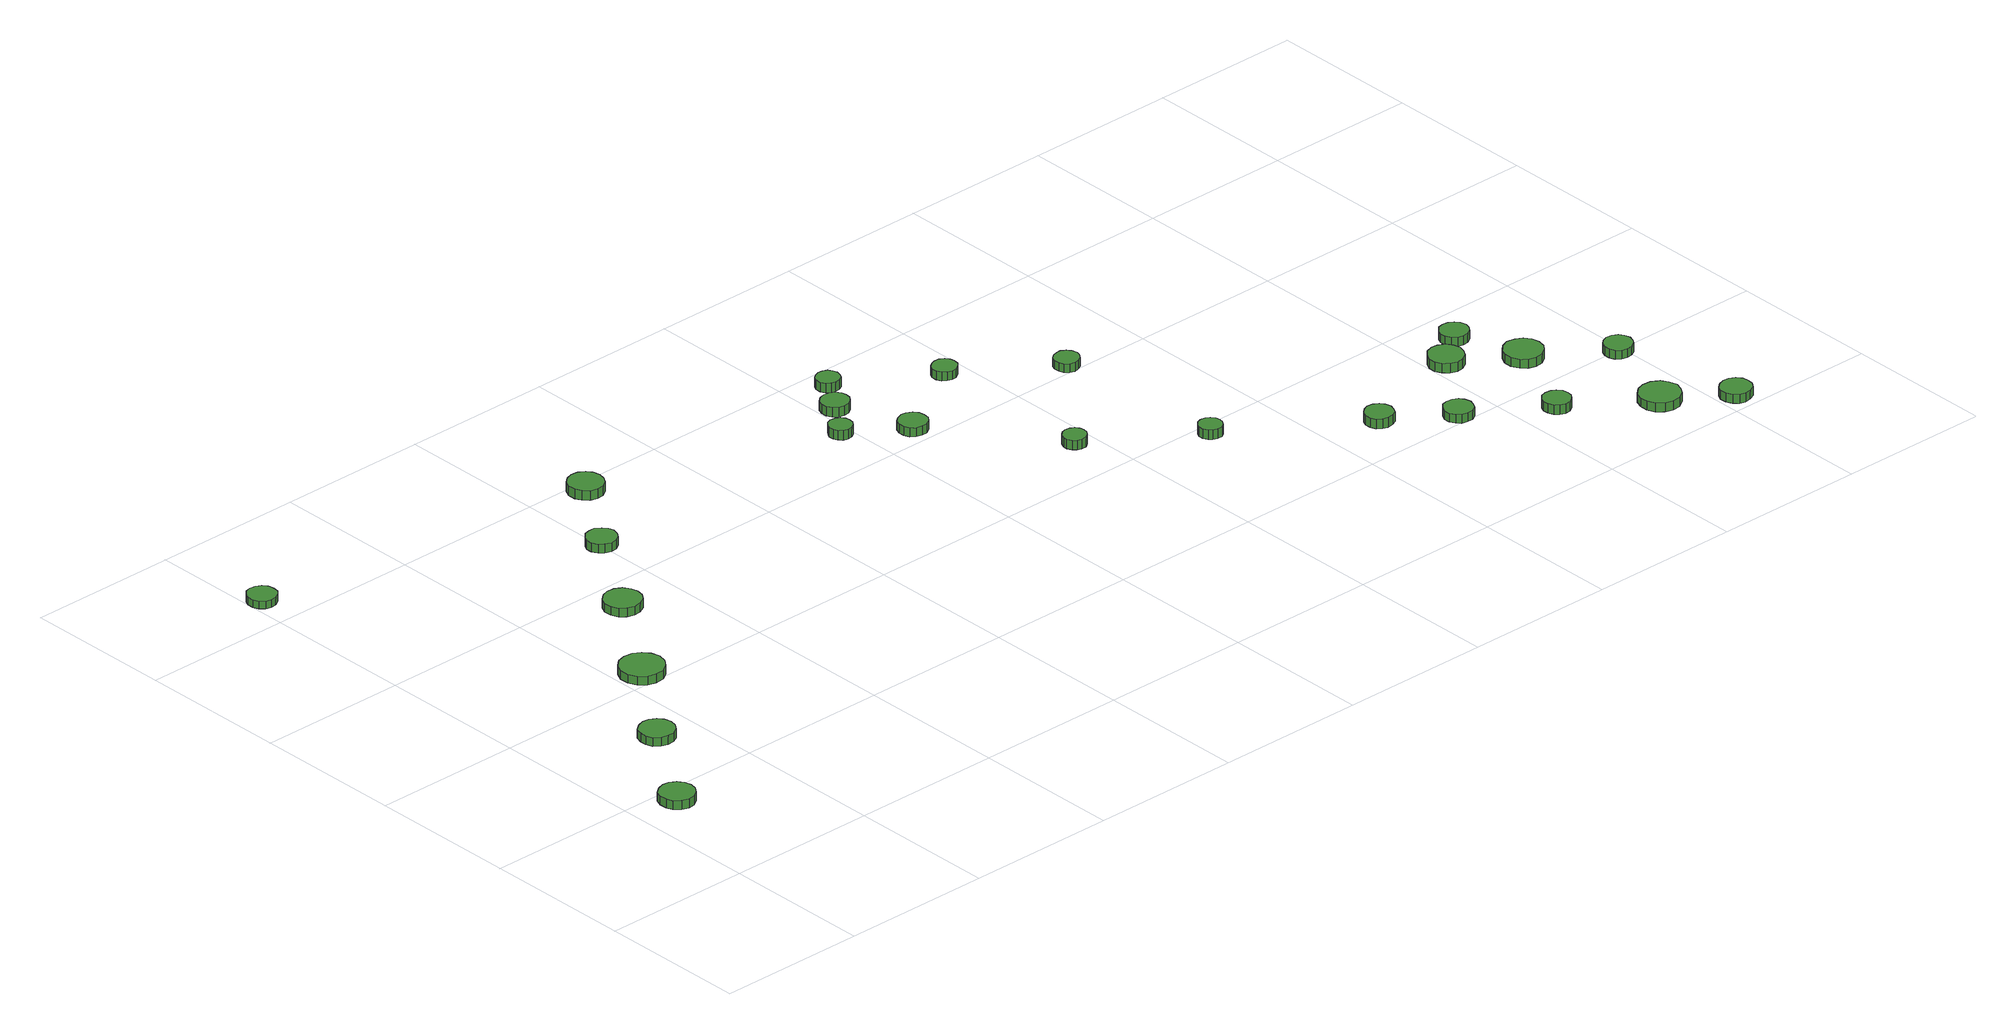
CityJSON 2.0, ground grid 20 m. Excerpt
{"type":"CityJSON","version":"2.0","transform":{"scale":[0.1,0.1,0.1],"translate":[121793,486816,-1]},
"CityObjects":{
"tree1":{"type":"SolitaryVegetationObject","attributes":{"function":"something"},"geometry":[{"type":"MultiSurface","lod":"1","boundaries":[[[0,1,2,3,4,5,6,7,8,9,10,11,12,13,14]],[[15,16,17,18,19,20,21,22,23,24,25,26,27,28,29]],[[0,29,28,1]],[[1,28,27,2]],[[2,27,26,3]],[[3,26,25,4]],[[4,25,24,5]],[[5,24,23,6]],[[6,23,22,7]],[[7,22,21,8]],[[8,21,20,9]],[[9,20,19,10]],[[10,19,18,11]],[[11,18,17,12]],[[12,17,16,13]],[[13,16,15,14]],[[14,15,29,0]]]}]},
"tree2":{"type":"SolitaryVegetationObject","attributes":{"function":"something"},"geometry":[{"type":"MultiSurface","lod":"1","boundaries":[[[30,31,32,33,34,35,36,37,38,39,40,41,42,43,44]],[[45,46,47,48,49,50,51,52,53,54,55,56,57,58,59]],[[30,59,58,31]],[[31,58,57,32]],[[32,57,56,33]],[[33,56,55,34]],[[34,55,54,35]],[[35,54,53,36]],[[36,53,52,37]],[[37,52,51,38]],[[38,51,50,39]],[[39,50,49,40]],[[40,49,48,41]],[[41,48,47,42]],[[42,47,46,43]],[[43,46,45,44]],[[44,45,59,30]]]}]},
"tree3":{"type":"SolitaryVegetationObject","attributes":{"function":"something"},"geometry":[{"type":"MultiSurface","lod":"1","boundaries":[[[60,61,62,63,64,65,66,67,68,69,70,71,72,73,74]],[[75,76,77,78,79,80,81,82,83,84,85,86,87,88,89]],[[60,89,88,61]],[[61,88,87,62]],[[62,87,86,63]],[[63,86,85,64]],[[64,85,84,65]],[[65,84,83,66]],[[66,83,82,67]],[[67,82,81,68]],[[68,81,80,69]],[[69,80,79,70]],[[70,79,78,71]],[[71,78,77,72]],[[72,77,76,73]],[[73,76,75,74]],[[74,75,89,60]]]}]},
"tree4":{"type":"SolitaryVegetationObject","attributes":{"function":"something"},"geometry":[{"type":"MultiSurface","lod":"1","boundaries":[[[90,91,92,93,94,95,96,97,98,99,100,101,102,103,104]],[[105,106,107,108,109,110,111,112,113,114,115,116,117,118,119]],[[90,119,118,91]],[[91,118,117,92]],[[92,117,116,93]],[[93,116,115,94]],[[94,115,114,95]],[[95,114,113,96]],[[96,113,112,97]],[[97,112,111,98]],[[98,111,110,99]],[[99,110,109,100]],[[100,109,108,101]],[[101,108,107,102]],[[102,107,106,103]],[[103,106,105,104]],[[104,105,119,90]]]}]},
"tree5":{"type":"SolitaryVegetationObject","attributes":{"function":"something"},"geometry":[{"type":"MultiSurface","lod":"1","boundaries":[[[120,121,122,123,124,125,126,127,128,129,130,131,132,133,134]],[[135,136,137,138,139,140,141,142,143,144,145,146,147,148,149]],[[120,149,148,121]],[[121,148,147,122]],[[122,147,146,123]],[[123,146,145,124]],[[124,145,144,125]],[[125,144,143,126]],[[126,143,142,127]],[[127,142,141,128]],[[128,141,140,129]],[[129,140,139,130]],[[130,139,138,131]],[[131,138,137,132]],[[132,137,136,133]],[[133,136,135,134]],[[134,135,149,120]]]}]},
"tree6":{"type":"SolitaryVegetationObject","attributes":{"function":"something"},"geometry":[{"type":"MultiSurface","lod":"1","boundaries":[[[150,151,152,153,154,155,156,157,158,159,160,161,162,163,164]],[[165,166,167,168,169,170,171,172,173,174,175,176,177,178,179]],[[150,179,178,151]],[[151,178,177,152]],[[152,177,176,153]],[[153,176,175,154]],[[154,175,174,155]],[[155,174,173,156]],[[156,173,172,157]],[[157,172,171,158]],[[158,171,170,159]],[[159,170,169,160]],[[160,169,168,161]],[[161,168,167,162]],[[162,167,166,163]],[[163,166,165,164]],[[164,165,179,150]]]}]},
"tree7":{"type":"SolitaryVegetationObject","attributes":{"function":"something"},"geometry":[{"type":"MultiSurface","lod":"1","boundaries":[[[180,181,182,183,184,185,186,187,188,189,190,191,192,193,194]],[[195,196,197,198,199,200,201,202,203,204,205,206,207,208,209]],[[180,209,208,181]],[[181,208,207,182]],[[182,207,206,183]],[[183,206,205,184]],[[184,205,204,185]],[[185,204,203,186]],[[186,203,202,187]],[[187,202,201,188]],[[188,201,200,189]],[[189,200,199,190]],[[190,199,198,191]],[[191,198,197,192]],[[192,197,196,193]],[[193,196,195,194]],[[194,195,209,180]]]}]},
"tree8":{"type":"SolitaryVegetationObject","attributes":{"function":"something"},"geometry":[{"type":"MultiSurface","lod":"1","boundaries":[[[210,211,212,213,214,215,216,217,218,219,220,221,222,223,224]],[[225,226,227,228,229,230,231,232,233,234,235,236,237,238,239]],[[210,239,238,211]],[[211,238,237,212]],[[212,237,236,213]],[[213,236,235,214]],[[214,235,234,215]],[[215,234,233,216]],[[216,233,232,217]],[[217,232,231,218]],[[218,231,230,219]],[[219,230,229,220]],[[220,229,228,221]],[[221,228,227,222]],[[222,227,226,223]],[[223,226,225,224]],[[224,225,239,210]]]}]},
"tree9":{"type":"SolitaryVegetationObject","attributes":{"function":"something"},"geometry":[{"type":"MultiSurface","lod":"1","boundaries":[[[240,241,242,243,244,245,246,247,248,249,250,251,252,253,254]],[[255,256,257,258,259,260,261,262,263,264,265,266,267,268,269]],[[240,269,268,241]],[[241,268,267,242]],[[242,267,266,243]],[[243,266,265,244]],[[244,265,264,245]],[[245,264,263,246]],[[246,263,262,247]],[[247,262,261,248]],[[248,261,260,249]],[[249,260,259,250]],[[250,259,258,251]],[[251,258,257,252]],[[252,257,256,253]],[[253,256,255,254]],[[254,255,269,240]]]}]},
"tree10":{"type":"SolitaryVegetationObject","attributes":{"function":"something"},"geometry":[{"type":"MultiSurface","lod":"1","boundaries":[[[270,271,272,273,274,275,276,277,278,279,280,281,282,283,284]],[[285,286,287,288,289,290,291,292,293,294,295,296,297,298,299]],[[270,299,298,271]],[[271,298,297,272]],[[272,297,296,273]],[[273,296,295,274]],[[274,295,294,275]],[[275,294,293,276]],[[276,293,292,277]],[[277,292,291,278]],[[278,291,290,279]],[[279,290,289,280]],[[280,289,288,281]],[[281,288,287,282]],[[282,287,286,283]],[[283,286,285,284]],[[284,285,299,270]]]}]},
"tree11":{"type":"SolitaryVegetationObject","attributes":{"function":"something"},"geometry":[{"type":"MultiSurface","lod":"1","boundaries":[[[300,301,302,303,304,305,306,307,308,309,310,311,312,313,314]],[[315,316,317,318,319,320,321,322,323,324,325,326,327,328,329]],[[300,329,328,301]],[[301,328,327,302]],[[302,327,326,303]],[[303,326,325,304]],[[304,325,324,305]],[[305,324,323,306]],[[306,323,322,307]],[[307,322,321,308]],[[308,321,320,309]],[[309,320,319,310]],[[310,319,318,311]],[[311,318,317,312]],[[312,317,316,313]],[[313,316,315,314]],[[314,315,329,300]]]}]},
"tree12":{"type":"SolitaryVegetationObject","attributes":{"function":"something"},"geometry":[{"type":"MultiSurface","lod":"1","boundaries":[[[330,331,332,333,334,335,336,337,338,339,340,341,342,343,344]],[[345,346,347,348,349,350,351,352,353,354,355,356,357,358,359]],[[330,359,358,331]],[[331,358,357,332]],[[332,357,356,333]],[[333,356,355,334]],[[334,355,354,335]],[[335,354,353,336]],[[336,353,352,337]],[[337,352,351,338]],[[338,351,350,339]],[[339,350,349,340]],[[340,349,348,341]],[[341,348,347,342]],[[342,347,346,343]],[[343,346,345,344]],[[344,345,359,330]]]}]},
"tree13":{"type":"SolitaryVegetationObject","attributes":{"function":"something"},"geometry":[{"type":"MultiSurface","lod":"1","boundaries":[[[360,361,362,363,364,365,366,367,368,369,370,371,372,373,374]],[[375,376,377,378,379,380,381,382,383,384,385,386,387,388,389]],[[360,389,388,361]],[[361,388,387,362]],[[362,387,386,363]],[[363,386,385,364]],[[364,385,384,365]],[[365,384,383,366]],[[366,383,382,367]],[[367,382,381,368]],[[368,381,380,369]],[[369,380,379,370]],[[370,379,378,371]],[[371,378,377,372]],[[372,377,376,373]],[[373,376,375,374]],[[374,375,389,360]]]}]},
"tree14":{"type":"SolitaryVegetationObject","attributes":{"function":"something"},"geometry":[{"type":"MultiSurface","lod":"1","boundaries":[[[390,391,392,393,394,395,396,397,398,399,400,401,402,403,404]],[[405,406,407,408,409,410,411,412,413,414,415,416,417,418,419]],[[390,419,418,391]],[[391,418,417,392]],[[392,417,416,393]],[[393,416,415,394]],[[394,415,414,395]],[[395,414,413,396]],[[396,413,412,397]],[[397,412,411,398]],[[398,411,410,399]],[[399,410,409,400]],[[400,409,408,401]],[[401,408,407,402]],[[402,407,406,403]],[[403,406,405,404]],[[404,405,419,390]]]}]},
"tree15":{"type":"SolitaryVegetationObject","attributes":{"function":"something"},"geometry":[{"type":"MultiSurface","lod":"1","boundaries":[[[420,421,422,423,424,425,426,427,428,429,430,431,432,433,434]],[[435,436,437,438,439,440,441,442,443,444,445,446,447,448,449]],[[420,449,448,421]],[[421,448,447,422]],[[422,447,446,423]],[[423,446,445,424]],[[424,445,444,425]],[[425,444,443,426]],[[426,443,442,427]],[[427,442,441,428]],[[428,441,440,429]],[[429,440,439,430]],[[430,439,438,431]],[[431,438,437,432]],[[432,437,436,433]],[[433,436,435,434]],[[434,435,449,420]]]}]},
"tree16":{"type":"SolitaryVegetationObject","attributes":{"function":"something"},"geometry":[{"type":"MultiSurface","lod":"1","boundaries":[[[450,451,452,453,454,455,456,457,458,459,460,461,462,463,464]],[[465,466,467,468,469,470,471,472,473,474,475,476,477,478,479]],[[450,479,478,451]],[[451,478,477,452]],[[452,477,476,453]],[[453,476,475,454]],[[454,475,474,455]],[[455,474,473,456]],[[456,473,472,457]],[[457,472,471,458]],[[458,471,470,459]],[[459,470,469,460]],[[460,469,468,461]],[[461,468,467,462]],[[462,467,466,463]],[[463,466,465,464]],[[464,465,479,450]]]}]},
"tree17":{"type":"SolitaryVegetationObject","attributes":{"function":"something"},"geometry":[{"type":"MultiSurface","lod":"1","boundaries":[[[480,481,482,483,484,485,486,487,488,489,490,491,492,493,494]],[[495,496,497,498,499,500,501,502,503,504,505,506,507,508,509]],[[480,509,508,481]],[[481,508,507,482]],[[482,507,506,483]],[[483,506,505,484]],[[484,505,504,485]],[[485,504,503,486]],[[486,503,502,487]],[[487,502,501,488]],[[488,501,500,489]],[[489,500,499,490]],[[490,499,498,491]],[[491,498,497,492]],[[492,497,496,493]],[[493,496,495,494]],[[494,495,509,480]]]}]},
"tree18":{"type":"SolitaryVegetationObject","attributes":{"function":"something"},"geometry":[{"type":"MultiSurface","lod":"1","boundaries":[[[510,511,512,513,514,515,516,517,518,519,520,521,522,523,524]],[[525,526,527,528,529,530,531,532,533,534,535,536,537,538,539]],[[510,539,538,511]],[[511,538,537,512]],[[512,537,536,513]],[[513,536,535,514]],[[514,535,534,515]],[[515,534,533,516]],[[516,533,532,517]],[[517,532,531,518]],[[518,531,530,519]],[[519,530,529,520]],[[520,529,528,521]],[[521,528,527,522]],[[522,527,526,523]],[[523,526,525,524]],[[524,525,539,510]]]}]},
"tree19":{"type":"SolitaryVegetationObject","attributes":{"function":"something"},"geometry":[{"type":"MultiSurface","lod":"1","boundaries":[[[540,541,542,543,544,545,546,547,548,549,550,551,552,553,554]],[[555,556,557,558,559,560,561,562,563,564,565,566,567,568,569]],[[540,569,568,541]],[[541,568,567,542]],[[542,567,566,543]],[[543,566,565,544]],[[544,565,564,545]],[[545,564,563,546]],[[546,563,562,547]],[[547,562,561,548]],[[548,561,560,549]],[[549,560,559,550]],[[550,559,558,551]],[[551,558,557,552]],[[552,557,556,553]],[[553,556,555,554]],[[554,555,569,540]]]}]},
"tree20":{"type":"SolitaryVegetationObject","attributes":{"function":"something"},"geometry":[{"type":"MultiSurface","lod":"1","boundaries":[[[570,571,572,573,574,575,576,577,578,579,580,581,582,583,584]],[[585,586,587,588,589,590,591,592,593,594,595,596,597,598,599]],[[570,599,598,571]],[[571,598,597,572]],[[572,597,596,573]],[[573,596,595,574]],[[574,595,594,575]],[[575,594,593,576]],[[576,593,592,577]],[[577,592,591,578]],[[578,591,590,579]],[[579,590,589,580]],[[580,589,588,581]],[[581,588,587,582]],[[582,587,586,583]],[[583,586,585,584]],[[584,585,599,570]]]}]},
"tree21":{"type":"SolitaryVegetationObject","attributes":{"function":"something"},"geometry":[{"type":"MultiSurface","lod":"1","boundaries":[[[600,601,602,603,604,605,606,607,608,609,610,611,612,613,614]],[[615,616,617,618,619,620,621,622,623,624,625,626,627,628,629]],[[600,629,628,601]],[[601,628,627,602]],[[602,627,626,603]],[[603,626,625,604]],[[604,625,624,605]],[[605,624,623,606]],[[606,623,622,607]],[[607,622,621,608]],[[608,621,620,609]],[[609,620,619,610]],[[610,619,618,611]],[[611,618,617,612]],[[612,617,616,613]],[[613,616,615,614]],[[614,615,629,600]]]}]},
"tree22":{"type":"SolitaryVegetationObject","attributes":{"function":"something"},"geometry":[{"type":"MultiSurface","lod":"1","boundaries":[[[630,631,632,633,634,635,636,637,638,639,640,641,642,643,644]],[[645,646,647,648,649,650,651,652,653,654,655,656,657,658,659]],[[630,659,658,631]],[[631,658,657,632]],[[632,657,656,633]],[[633,656,655,634]],[[634,655,654,635]],[[635,654,653,636]],[[636,653,652,637]],[[637,652,651,638]],[[638,651,650,639]],[[639,650,649,640]],[[640,649,648,641]],[[641,648,647,642]],[[642,647,646,643]],[[643,646,645,644]],[[644,645,659,630]]]}]},
"tree23":{"type":"SolitaryVegetationObject","attributes":{"function":"something"},"geometry":[{"type":"MultiSurface","lod":"1","boundaries":[[[660,661,662,663,664,665,666,667,668,669,670,671,672,673,674]],[[675,676,677,678,679,680,681,682,683,684,685,686,687,688,689]],[[660,689,688,661]],[[661,688,687,662]],[[662,687,686,663]],[[663,686,685,664]],[[664,685,684,665]],[[665,684,683,666]],[[666,683,682,667]],[[667,682,681,668]],[[668,681,680,669]],[[669,680,679,670]],[[670,679,678,671]],[[671,678,677,672]],[[672,677,676,673]],[[673,676,675,674]],[[674,675,689,660]]]}]},
"tree24":{"type":"SolitaryVegetationObject","attributes":{"function":"something"},"geometry":[{"type":"MultiSurface","lod":"1","boundaries":[[[690,691,692,693,694,695,696,697,698,699,700,701,702,703,704]],[[705,706,707,708,709,710,711,712,713,714,715,716,717,718,719]],[[690,719,718,691]],[[691,718,717,692]],[[692,717,716,693]],[[693,716,715,694]],[[694,715,714,695]],[[695,714,713,696]],[[696,713,712,697]],[[697,712,711,698]],[[698,711,710,699]],[[699,710,709,700]],[[700,709,708,701]],[[701,708,707,702]],[[702,707,706,703]],[[703,706,705,704]],[[704,705,719,690]]]}]}
},
"vertices":[
[84,174,20],[82,183,20],[76,191,20],[68,196,20],[59,197,20],[50,194,20],[42,188,20],[39,179,20],[39,169,20],[42,161,20],[50,154,20],[59,151,20],[68,152,20],[76,157,20],[82,165,20],[82,165,8],[76,157,8],[68,152,8],[59,151,8],[50,154,8],[42,161,8],[39,169,8],[39,179,8],[42,188,8],[50,194,8],[59,197,8],[68,196,8],[76,191,8],[82,183,8],[84,174,8],
[168,300,19],[166,310,19],[160,317,19],[152,322,19],[143,323,19],[134,320,19],[126,314,19],[123,305,19],[123,296,19],[126,287,19],[134,281,19],[143,278,19],[152,279,19],[160,283,19],[166,291,19],[166,291,7],[160,283,7],[152,279,7],[143,278,7],[134,281,7],[126,287,7],[123,296,7],[123,305,7],[126,314,7],[134,320,7],[143,323,7],[152,322,7],[160,317,7],[166,310,7],[168,300,7],
[38,852,16],[37,860,16],[32,866,16],[25,870,16],[17,871,16],[10,869,16],[4,863,16],[1,856,16],[1,848,16],[4,841,16],[10,835,16],[17,833,16],[25,834,16],[32,838,16],[37,844,16],[37,844,6],[32,838,6],[25,834,6],[17,833,6],[10,835,6],[4,841,6],[1,848,6],[1,856,6],[4,863,6],[10,869,6],[17,871,6],[25,870,6],[32,866,6],[37,860,6],[38,852,6],
[261,421,20],[258,433,20],[251,442,20],[241,448,20],[229,449,20],[218,446,20],[209,438,20],[204,427,20],[204,415,20],[209,404,20],[218,396,20],[229,393,20],[241,394,20],[251,400,20],[258,409,20],[258,409,8],[251,400,8],[241,394,8],[229,393,8],[218,396,8],[209,404,8],[204,415,8],[204,427,8],[209,438,8],[218,446,8],[229,449,8],[241,448,8],[251,442,8],[258,433,8],[261,421,8],
[345,551,20],[343,560,20],[337,569,20],[328,574,20],[318,575,20],[309,572,20],[301,565,20],[297,556,20],[297,546,20],[301,536,20],[309,530,20],[318,527,20],[328,528,20],[337,533,20],[343,541,20],[343,541,8],[337,533,8],[328,528,8],[318,527,8],[309,530,8],[301,536,8],[297,546,8],[297,556,8],[301,565,8],[309,572,8],[318,575,8],[328,574,8],[337,569,8],[343,560,8],[345,551,8],
[421,675,20],[419,683,20],[414,689,20],[407,694,20],[399,694,20],[391,692,20],[385,686,20],[381,679,20],[381,671,20],[385,663,20],[391,658,20],[399,655,20],[407,656,20],[414,660,20],[419,667,20],[419,667,8],[414,660,8],[407,656,8],[399,655,8],[391,658,8],[385,663,8],[381,671,8],[381,679,8],[385,686,8],[391,692,8],[399,694,8],[407,694,8],[414,689,8],[419,683,8],[421,675,8],
[497,782,20],[495,792,20],[490,799,20],[482,804,20],[472,805,20],[463,802,20],[456,796,20],[452,787,20],[452,777,20],[456,769,20],[463,762,20],[472,759,20],[482,760,20],[490,765,20],[495,773,20],[495,773,7],[490,765,7],[482,760,7],[472,759,7],[463,762,7],[456,769,7],[452,777,7],[452,787,7],[456,796,7],[463,802,7],[472,805,7],[482,804,7],[490,799,7],[495,792,7],[497,782,7],
[800,675,21],[799,682,21],[795,687,21],[790,690,21],[783,691,21],[777,689,21],[773,684,21],[770,679,21],[770,672,21],[773,667,21],[777,662,21],[783,660,21],[790,661,21],[795,664,21],[799,669,21],[799,669,8],[795,664,8],[790,661,8],[783,660,8],[777,662,8],[773,667,8],[770,672,8],[770,679,8],[773,684,8],[777,689,8],[783,691,8],[790,690,8],[795,687,8],[799,682,8],[800,675,8],
[838,723,20],[837,730,20],[832,737,20],[826,740,20],[818,741,20],[811,739,20],[805,734,20],[802,727,20],[802,719,20],[805,712,20],[811,707,20],[818,705,20],[826,706,20],[832,710,20],[837,716,20],[837,716,7],[832,710,7],[826,706,7],[818,705,7],[811,707,7],[805,712,7],[802,719,7],[802,727,7],[805,734,7],[811,739,7],[818,741,7],[826,740,7],[832,737,7],[837,730,7],[838,723,7],
[874,626,20],[873,634,20],[868,640,20],[861,644,20],[854,645,20],[846,642,20],[840,637,20],[837,630,20],[837,622,20],[840,615,20],[846,610,20],[854,608,20],[861,608,20],[868,612,20],[873,618,20],[873,618,8],[868,612,8],[861,608,8],[854,608,8],[846,610,8],[840,615,8],[837,622,8],[837,630,8],[840,637,8],[846,642,8],[854,645,8],[861,644,8],[868,640,8],[873,634,8],[874,626,8],
[866,769,20],[864,775,20],[861,780,20],[855,783,20],[849,784,20],[843,782,20],[838,778,20],[835,772,20],[835,765,20],[838,759,20],[843,755,20],[849,753,20],[855,754,20],[861,757,20],[864,762,20],[864,762,7],[861,757,7],[855,754,7],[849,753,7],[843,755,7],[838,759,7],[835,765,7],[835,772,7],[838,778,7],[843,782,7],[849,784,7],[855,783,7],[861,780,7],[864,775,7],[866,769,7],
[990,474,19],[989,480,19],[985,485,19],[980,488,19],[973,489,19],[967,487,19],[963,483,19],[960,477,19],[960,471,19],[963,465,19],[967,461,19],[973,459,19],[980,459,19],[985,463,19],[989,468,19],[989,468,6],[985,463,6],[980,459,6],[973,459,6],[967,461,6],[963,465,6],[960,471,6],[960,477,6],[963,483,6],[967,487,6],[973,489,6],[980,488,6],[985,485,6],[989,480,6],[990,474,6],
[987,697,19],[986,703,19],[982,708,19],[976,712,19],[969,712,19],[963,710,19],[958,706,19],[955,700,19],[955,693,19],[958,687,19],[963,683,19],[969,681,19],[976,681,19],[982,685,19],[986,690,19],[986,690,7],[982,685,7],[976,681,7],[969,681,7],[963,683,7],[958,687,7],[955,693,7],[955,700,7],[958,706,7],[963,710,7],[969,712,7],[976,712,7],[982,708,7],[986,703,7],[987,697,7],
[1123,382,20],[1122,388,20],[1118,393,20],[1113,396,20],[1106,397,20],[1100,395,20],[1096,391,20],[1093,385,20],[1093,379,20],[1096,373,20],[1100,369,20],[1106,367,20],[1113,367,20],[1118,370,20],[1122,376,20],[1122,376,7],[1118,370,7],[1113,367,7],[1106,367,7],[1100,369,7],[1096,373,7],[1093,379,7],[1093,385,7],[1096,391,7],[1100,395,7],[1106,397,7],[1113,396,7],[1118,393,7],[1122,388,7],[1123,382,7],
[1107,613,19],[1105,620,19],[1101,625,19],[1095,629,19],[1089,629,19],[1082,627,19],[1077,623,19],[1075,617,19],[1075,610,19],[1077,604,19],[1082,599,19],[1089,597,19],[1095,598,19],[1101,601,19],[1105,607,19],[1105,607,7],[1101,601,7],[1095,598,7],[1089,597,7],[1082,599,7],[1077,604,7],[1075,610,7],[1075,617,7],[1077,623,7],[1082,627,7],[1089,629,7],[1095,629,7],[1101,625,7],[1105,620,7],[1107,613,7],
[1293,268,20],[1291,276,20],[1287,282,20],[1280,286,20],[1272,287,20],[1265,284,20],[1259,279,20],[1256,272,20],[1256,264,20],[1259,257,20],[1265,252,20],[1272,250,20],[1280,251,20],[1287,254,20],[1291,261,20],[1291,261,7],[1287,254,7],[1280,251,7],[1272,250,7],[1265,252,7],[1259,257,7],[1256,264,7],[1256,272,7],[1259,279,7],[1265,284,7],[1272,287,7],[1280,286,7],[1287,282,7],[1291,276,7],[1293,268,7],
[1371,214,19],[1369,222,19],[1365,228,19],[1358,232,19],[1350,233,19],[1342,231,19],[1337,226,19],[1333,218,19],[1333,210,19],[1337,203,19],[1342,198,19],[1350,196,19],[1358,196,19],[1365,200,19],[1369,207,19],[1369,207,7],[1365,200,7],[1358,196,7],[1350,196,7],[1342,198,7],[1337,203,7],[1333,210,7],[1333,218,7],[1337,226,7],[1342,231,7],[1350,233,7],[1358,232,7],[1365,228,7],[1369,222,7],[1371,214,7],
[1468,150,20],[1467,158,20],[1462,164,20],[1456,167,20],[1448,168,20],[1441,166,20],[1436,161,20],[1433,154,20],[1433,147,20],[1436,140,20],[1441,135,20],[1448,132,20],[1456,133,20],[1462,137,20],[1467,143,20],[1467,143,7],[1462,137,7],[1456,133,7],[1448,132,7],[1441,135,7],[1436,140,7],[1433,147,7],[1433,154,7],[1436,161,7],[1441,166,7],[1448,168,7],[1456,167,7],[1462,164,7],[1467,158,7],[1468,150,7],
[1446,314,20],[1444,323,20],[1439,331,20],[1430,336,20],[1421,337,20],[1412,334,20],[1405,327,20],[1401,319,20],[1401,309,20],[1405,301,20],[1412,294,20],[1421,291,20],[1430,292,20],[1439,297,20],[1444,305,20],[1444,305,7],[1439,297,7],[1430,292,7],[1421,291,7],[1412,294,7],[1405,301,7],[1401,309,7],[1401,319,7],[1405,327,7],[1412,334,7],[1421,337,7],[1430,336,7],[1439,331,7],[1444,323,7],[1446,314,7],
[1577,78,19],[1574,89,19],[1568,98,19],[1558,104,19],[1547,105,19],[1537,102,19],[1528,94,19],[1524,84,19],[1524,73,19],[1528,63,19],[1537,55,19],[1547,52,19],[1558,53,19],[1568,59,19],[1574,68,19],[1574,68,7],[1568,59,7],[1558,53,7],[1547,52,7],[1537,55,7],[1528,63,7],[1524,73,7],[1524,84,7],[1528,94,7],[1537,102,7],[1547,105,7],[1558,104,7],[1568,98,7],[1574,89,7],[1577,78,7],
[1489,350,19],[1487,358,19],[1483,364,19],[1476,368,19],[1468,369,19],[1461,367,19],[1455,361,19],[1452,354,19],[1452,347,19],[1455,339,19],[1461,334,19],[1468,332,19],[1476,333,19],[1483,337,19],[1487,343,19],[1487,343,7],[1483,337,7],[1476,333,7],[1468,332,7],[1461,334,7],[1455,339,7],[1452,347,7],[1452,354,7],[1455,361,7],[1461,367,7],[1468,369,7],[1476,368,7],[1483,364,7],[1487,358,7],[1489,350,7],
[1525,262,19],[1523,273,19],[1517,281,19],[1508,286,19],[1497,288,19],[1487,284,19],[1480,277,19],[1475,268,19],[1475,257,19],[1480,247,19],[1487,240,19],[1497,237,19],[1508,238,19],[1517,244,19],[1523,252,19],[1523,252,7],[1517,244,7],[1508,238,7],[1497,237,7],[1487,240,7],[1480,247,7],[1475,257,7],[1475,268,7],[1480,277,7],[1487,284,7],[1497,288,7],[1508,286,7],[1517,281,7],[1523,273,7],[1525,262,7],
[1645,28,19],[1644,36,19],[1639,43,19],[1631,47,19],[1623,48,19],[1615,45,19],[1609,40,19],[1605,32,19],[1605,24,19],[1609,16,19],[1615,10,19],[1623,8,19],[1631,9,19],[1639,13,19],[1644,20,19],[1644,20,7],[1639,13,7],[1631,9,7],[1623,8,7],[1615,10,7],[1609,16,7],[1605,24,7],[1605,32,7],[1609,40,7],[1615,45,7],[1623,48,7],[1631,47,7],[1639,43,7],[1644,36,7],[1645,28,7],
[1611,197,19],[1609,205,19],[1605,211,19],[1598,215,19],[1590,216,19],[1583,213,19],[1577,208,19],[1574,201,19],[1574,193,19],[1577,186,19],[1583,181,19],[1590,179,19],[1598,180,19],[1605,184,19],[1609,190,19],[1609,190,7],[1605,184,7],[1598,180,7],[1590,179,7],[1583,181,7],[1577,186,7],[1574,193,7],[1574,201,7],[1577,208,7],[1583,213,7],[1590,216,7],[1598,215,7],[1605,211,7],[1609,205,7],[1611,197,7]
]}
